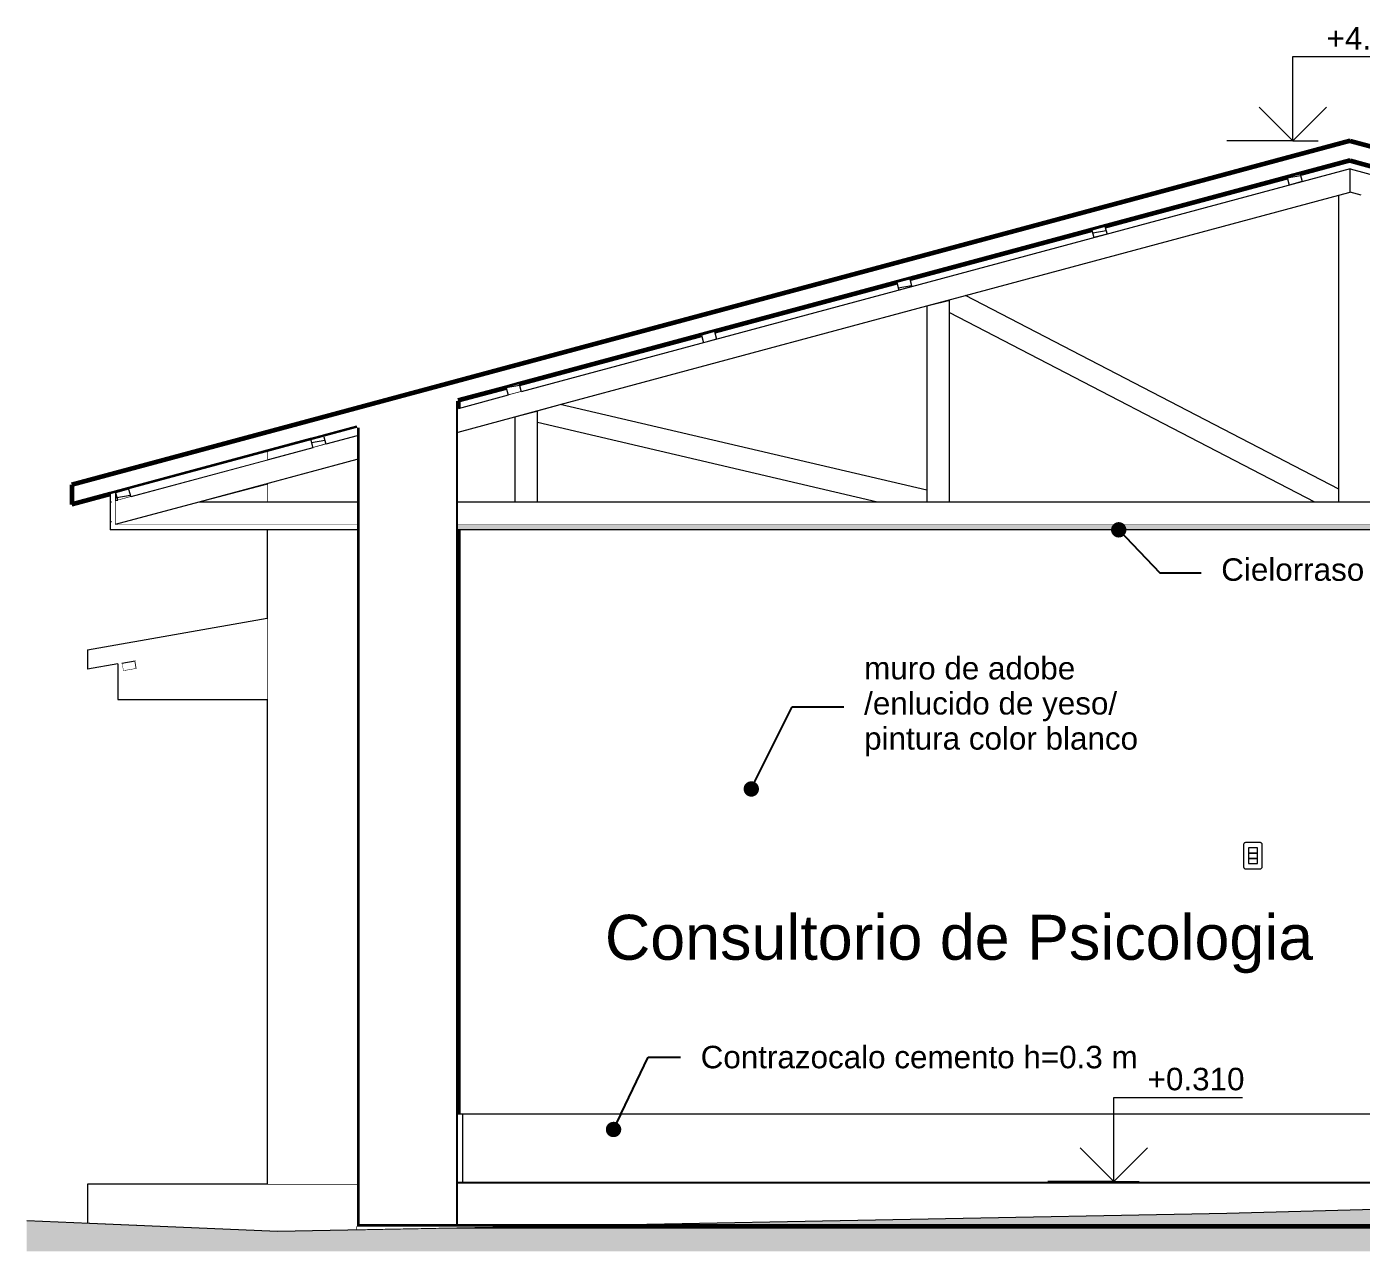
# Model space of a CAD drawing. Header units: metres. Extents: x 48 to 635, y -15 to 39.
# Drawn here: x 450.42 to 456.36, y -14.62 to -9.17 of the extents above; entities that cross this region are included whole.
import ezdxf

# ---------------------------------------------------------------- set-up
doc = ezdxf.new("R2010")
doc.units = ezdxf.units.M
doc.header["$MEASUREMENT"] = 0
doc.linetypes.add('Wipeout_Contour', pattern=[1, 0, -1])
for name, color, linetype in [('Annotation - Label', 7, 'Continuous'), ('Dimensioning - General', 7, 'Continuous'), ('Interior - Furniture', 7, 'Continuous'), ('Interior - Stair & Railing', 7, 'Continuous'), ('Shell - Roof', 7, 'Continuous'), ('Site & Landscape - Terrain', 7, 'Continuous'), ('Structural - Bearing', 7, 'Continuous'), ('TOPO', 7, 'Continuous')]:
    doc.layers.add(name, color=color, linetype=linetype)
doc.styles.add('GENERATED_STYLE_1', font='')
doc.styles.get('GENERATED_STYLE_1').set_extended_font_data('Arial')
doc.dimstyles.new('GENERATED_STYLE__6', dxfattribs={"dimtxt": 0.18, "dimasz": 0.1368, "dimexe": 0.18, "dimexo": 0.0625, "dimgap": 0.09, "dimtad": 0, "dimtih": 1, "dimtoh": 1, "dimdec": 4, "dimzin": 0, "dimdsep": 46, "dimcen": 0.09, "dimadec": 0, "dimazin": 0, "dimtfac": 1, "dimtdec": 4, "dimtmove": 0, "dimatfit": 3, "dimldrblk": 'ARROWHEAD_11', "dimfxl": 1, "dimtolj": 1, "dimtzin": 0, "dimarcsym": 0})
pattern_1 = [(0, (525.86833, -14.62055), (0, 0.08660254), [0, -0.05]), (0, (525.89333, -14.57725), (0, 0.08660254), [0, -0.05])]
pattern_2 = [(10, (525.86833, -14.62055), (-0.007814168, 0.044316348), [])]

# ---------------------------------------------------------------- blocks, each defined once
blk = doc.blocks.new('ARROWHEAD_11')
at = {"color": 0, "linetype": 'Continuous', "lineweight": 0}
blk.add_line((0, 0), (-1, 0), dxfattribs=at)
at = {"color": 0, "linetype": 'Continuous', "lineweight": 0, "const_width": 0.25, "flags": 128}
blk.add_lwpolyline([(-0.125, 0, 1), (0.125, 0, 1)], format="xyb", close=True, dxfattribs=at)

msp = doc.modelspace()

# ---------------------------------------------------------------- linework, layer by layer
at = {"layer": 'Dimensioning - General', "color": 7, "linetype": 'Continuous', "lineweight": 13}
for p, q in [((456.0552, -9.305), (456.6276, -9.305)), ((455.2587, -13.9356), (455.8311, -13.9356))]:
    msp.add_line(p, q, dxfattribs=at)

# ---------------------------------------------------------------- texts
at = {"layer": 'Annotation - Label', "color": 5, "linetype": 'Continuous', "lineweight": 25, "char_height": 0.1, "attachment_point": 4, "style": 'GENERATED_STYLE_1'}
for s, insert in [('\\A1;{\\pql;\\fArial|b0|i0|c0|p34;Cielorraso de triplay}', (455.7363, -11.6025)), ('\\A1;{\\pql;\\fArial|b0|i0|c0|p34;Contrazocalo cemento h=0.3 m}', (453.4193, -13.757))]:
    msp.add_mtext(s, dxfattribs=dict(at, insert=insert))
at = {"layer": 'Annotation - Label', "color": 5, "linetype": 'Continuous', "lineweight": 25, "insert": (454.1469, -12.1974), "char_height": 0.1, "width": 1.233312, "attachment_point": 4, "line_spacing_factor": 0.937018, "style": 'GENERATED_STYLE_1'}
msp.add_mtext('\\A1;{\\pql;\\fArial|b0|i0|c0|p34;muro de adobe /enlucido de yeso/ pintura color blanco}', dxfattribs=at)
at = {"layer": 'Annotation - Label', "color": 7, "linetype": 'Continuous', "lineweight": 13, "insert": (452.9931, -13.1234), "char_height": 0.2, "attachment_point": 1, "style": 'GENERATED_STYLE_1'}
msp.add_mtext('\\A1;{\\pql;\\fArial|b0|i0|c0|p34;Consultorio de Psicologia}', dxfattribs=at)
at = {"layer": 'Dimensioning - General', "color": 5, "lineweight": 25, "char_height": 0.1, "attachment_point": 7, "style": 'GENERATED_STYLE_1'}
for s, insert in [('\\A1;{\\pql;\\fArial|b0|i0|c0|p34;+4.941}', (456.2052, -9.275)), ('\\A1;{\\pql;\\fArial|b0|i0|c0|p34;+0.310}', (455.4087, -13.9056))]:
    msp.add_mtext(s, dxfattribs=dict(at, insert=insert))

# ---------------------------------------------------------------- leaders
at = {"layer": 'Annotation - Label', "color": 151, "linetype": 'Continuous', "lineweight": 20, "true_color": 0x80c2ff, "annotation_type": 0, "has_hookline": 1, "hookline_direction": 0, "text_width": 1.2036}
msp.add_leader([(453.6446, -12.5636), (453.826, -12.1974), (454.0569, -12.1974)], dimstyle='GENERATED_STYLE__6', dxfattribs=at)

# ---------------------------------------------------------------- wipeouts: each hides what was drawn before it
at = {"color": 254, "linetype": 'Wipeout_Contour', "lineweight": 0, "ltscale": 1824.239548}
msp.add_wipeout([(455.8976, -12.8735), (455.8576, -12.8735), (455.8576, -12.8958), (455.8976, -12.8958)], dxfattribs=at).dxf.layer = 'Interior - Furniture'
at = {"color": 254, "linetype": 'Wipeout_Contour', "lineweight": 0, "ltscale": 1805.691647}
msp.add_wipeout([(451.1986, -14.3213), (451.4486, -14.5279), (451.4898, -14.5297), (451.4898, -14.3213)], dxfattribs=at).dxf.layer = 'Site & Landscape - Terrain'
at = {"color": 254, "linetype": 'Wipeout_Contour', "lineweight": 0, "ltscale": 1809.189788}
msp.add_wipeout([(452.3398, -10.8357), (451.8898, -10.9567), (451.8898, -14.5106), (452.3398, -14.5106)], dxfattribs=at).dxf.layer = 'Structural - Bearing'

# ---------------------------------------------------------------- next in the draw order: linework, layer by layer
at = {"layer": 'Interior - Furniture', "color": 55, "linetype": 'Continuous', "lineweight": 13, "true_color": 0xa2a233}
for p, q in [((455.8376, -12.9125), (455.8374, -12.9106)), ((455.8382, -12.9144), (455.8376, -12.9125)), ((455.8391, -12.9161), (455.8382, -12.9144)), ((455.8404, -12.9176), (455.8391, -12.9161)), ((455.8419, -12.9189), (455.8404, -12.9176)), ((455.8436, -12.9198), (455.8419, -12.9189)), ((455.8455, -12.9204), (455.8436, -12.9198)), ((455.8474, -12.9206), (455.8455, -12.9204)), ((455.9074, -12.9206), (455.8474, -12.9206)), ((455.9094, -12.9204), (455.9074, -12.9206)), ((455.9113, -12.9198), (455.9094, -12.9204)), ((455.913, -12.9189), (455.9113, -12.9198)), ((455.9145, -12.9176), (455.913, -12.9189)), ((455.9157, -12.9161), (455.9145, -12.9176)), ((455.9167, -12.9144), (455.9157, -12.9161)), ((455.9172, -12.9125), (455.9167, -12.9144)), ((455.9174, -12.9106), (455.9172, -12.9125))]:
    msp.add_line(p, q, dxfattribs=at)
at = {"layer": 'Structural - Bearing', "color": 7, "linetype": 'Continuous', "lineweight": 60}
for p, q in [((452.3398, -10.8357), (452.3398, -11.3856)), ((451.8898, -10.9567), (451.8898, -11.3856)), ((451.8898, -11.3856), (451.8898, -11.4106)), ((452.3398, -11.3856), (452.3398, -11.4106)), ((451.8898, -11.4106), (451.8898, -14.5106)), ((452.3398, -11.4106), (452.3398, -14.0106)), ((452.3398, -14.5106), (451.8898, -14.5106))]:
    msp.add_line(p, q, dxfattribs=at)
at = {"layer": 'Structural - Bearing', "color": 7, "linetype": 'Continuous', "lineweight": 60, "flags": 128}
msp.add_lwpolyline([(452.3398, -14.0106), (452.3398, -14.3106), (452.3398, -14.5106)], dxfattribs=at)

# ---------------------------------------------------------------- next in the draw order: wipeouts: each hides what was drawn before it
at = {"color": 254, "linetype": 'Wipeout_Contour', "lineweight": 0, "ltscale": 1824.236857}
msp.add_wipeout([(455.8576, -12.8496), (455.8576, -12.872), (455.8976, -12.872), (455.8976, -12.8496)], dxfattribs=at).dxf.layer = 'Interior - Furniture'
at = {"color": 254, "linetype": 'Wipeout_Contour', "lineweight": 0, "ltscale": 1805.799088}
msp.add_wipeout([(450.9968, -14.3213), (451.1377, -14.5144), (451.3745, -14.5247), (451.1513, -14.3213)], dxfattribs=at).dxf.layer = 'Site & Landscape - Terrain'

# ---------------------------------------------------------------- next in the draw order: linework, layer by layer
at = {"layer": 'Interior - Furniture', "color": 55, "linetype": 'Continuous', "lineweight": 13, "true_color": 0xa2a233}
msp.add_line((455.8576, -12.8958), (455.8976, -12.8958), dxfattribs=at)

# ---------------------------------------------------------------- next in the draw order: wipeouts: each hides what was drawn before it
at = {"color": 254, "linetype": 'Wipeout_Contour', "lineweight": 0, "ltscale": 1824.234171}
msp.add_wipeout([(455.8576, -12.8481), (455.8976, -12.8481), (455.8976, -12.8258), (455.8576, -12.8258)], dxfattribs=at).dxf.layer = 'Interior - Furniture'
at = {"color": 254, "linetype": 'Wipeout_Contour', "lineweight": 0, "ltscale": 2738.643078}
msp.add_wipeout([(456.3098, -9.68), (450.6198, -11.2104), (450.6198, -11.2983), (456.3098, -9.7679), (461.9998, -11.2983), (461.9998, -11.2104)], dxfattribs=at).dxf.layer = 'Shell - Roof'
at = {"color": 254, "linetype": 'Wipeout_Contour', "lineweight": 0, "ltscale": 1826.610055}
msp.add_wipeout([(452.3398, -11.3856), (452.3398, -11.4106), (460.6798, -11.4106), (460.6798, -11.3856)], dxfattribs=at).dxf.layer = 'Site & Landscape - Terrain'
at = {"color": 254, "linetype": 'Wipeout_Contour', "lineweight": 0, "ltscale": 1806.185537}
msp.add_wipeout([(451.1513, -14.3213), (451.3745, -14.5247), (451.4486, -14.5279), (451.1986, -14.3213)], dxfattribs=at).dxf.layer = 'Site & Landscape - Terrain'
at = {"color": 254, "linetype": 'Wipeout_Contour', "lineweight": 0, "ltscale": 1807.446757}
msp.add_wipeout([(451.7276, -14.3213), (451.8652, -14.5254), (451.8898, -14.5249), (451.8898, -14.3213)], dxfattribs=at).dxf.layer = 'Site & Landscape - Terrain'
at = {"color": 254, "linetype": 'Wipeout_Contour', "lineweight": 0, "ltscale": 1826.950742}
msp.add_wipeout([(460.6798, -14.5106), (460.6798, -14.3106), (452.3398, -14.3106), (452.3398, -14.5106)], dxfattribs=at).dxf.layer = 'Structural - Bearing'

# ---------------------------------------------------------------- next in the draw order: hatches: boundary and pattern name
at = {"layer": 'Site & Landscape - Terrain', "linetype": 'Continuous', "lineweight": 15, "true_color": 0x93a0c6}
h = msp.add_hatch(dxfattribs=at)
h.set_pattern_fill('Plaster_0002', color=253, style=0, pattern_type=2)
h.set_pattern_definition(pattern_1)
h.paths.add_polyline_path([(452.3398, -11.3856), (452.3398, -11.4106), (460.6798, -11.4106), (460.6798, -11.3856)])

# ---------------------------------------------------------------- next in the draw order: linework, layer by layer
at = {"layer": 'Dimensioning - General', "color": 7, "linetype": 'Continuous', "lineweight": 13}
for p, q in [((456.0552, -9.68), (456.0552, -9.305)), ((456.0552, -9.68), (455.9052, -9.53)), ((456.2052, -9.53), (456.0552, -9.68))]:
    msp.add_line(p, q, dxfattribs=at)
at = {"layer": 'Dimensioning - General', "color": 151, "linetype": 'Continuous', "lineweight": 20, "true_color": 0x80c2ff}
for q in [(455.7616, -9.68), (456.1677, -9.68)]:
    msp.add_line((456.0552, -9.68), q, dxfattribs=at)
at = {"layer": 'Interior - Furniture', "color": 55, "linetype": 'Continuous', "lineweight": 13, "true_color": 0xa2a233}
for p, q in [((455.8374, -12.8106), (455.8376, -12.8086)), ((455.8374, -12.9106), (455.8374, -12.8106)), ((455.8376, -12.8086), (455.8382, -12.8067)), ((455.8382, -12.8067), (455.8391, -12.805)), ((455.8391, -12.805), (455.8404, -12.8035)), ((455.8404, -12.8035), (455.8419, -12.8022)), ((455.8419, -12.8022), (455.8436, -12.8013)), ((455.8436, -12.8013), (455.8455, -12.8007)), ((455.8455, -12.8007), (455.8474, -12.8006)), ((455.8474, -12.8006), (455.9074, -12.8006)), ((455.8976, -12.8258), (455.8576, -12.8258)), ((455.8576, -12.8258), (455.8576, -12.8481)), ((455.8976, -12.8481), (455.8976, -12.8258)), ((455.9074, -12.8006), (455.9094, -12.8007)), ((455.9094, -12.8007), (455.9113, -12.8013)), ((455.9113, -12.8013), (455.913, -12.8022)), ((455.913, -12.8022), (455.9145, -12.8035)), ((455.9145, -12.8035), (455.9157, -12.805)), ((455.9157, -12.805), (455.9167, -12.8067)), ((455.9167, -12.8067), (455.9172, -12.8086)), ((455.9172, -12.8086), (455.9174, -12.8106)), ((455.9174, -12.8106), (455.9174, -12.9106)), ((455.8576, -12.8481), (455.8976, -12.8481)), ((455.8576, -12.8496), (455.8576, -12.872)), ((455.8976, -12.8496), (455.8576, -12.8496)), ((455.8576, -12.872), (455.8976, -12.872)), ((455.8976, -12.8735), (455.8576, -12.8735)), ((455.8576, -12.8735), (455.8576, -12.8958)), ((455.8976, -12.872), (455.8976, -12.8496)), ((455.8976, -12.8958), (455.8976, -12.8735))]:
    msp.add_line(p, q, dxfattribs=at)
at = {"layer": 'Shell - Roof', "color": 7, "linetype": 'Continuous', "lineweight": 60}
for p, q in [((456.3098, -9.68), (450.6198, -11.2104)), ((456.3098, -9.68), (461.9998, -11.2104)), ((456.3098, -9.7679), (452.6114, -10.7626)), ((456.3098, -9.7679), (458.27, -10.2951)), ((452.5535, -10.7782), (452.3398, -10.8357)), ((452.6114, -10.7626), (452.5535, -10.7782)), ((451.8898, -10.9567), (451.7423, -10.9964)), ((451.6844, -11.012), (450.8153, -11.2457)), ((451.7423, -10.9964), (451.6844, -11.012)), ((450.6198, -11.2104), (450.6198, -11.2983)), ((450.7903, -11.2525), (450.6198, -11.2983)), ((450.8153, -11.2457), (450.7903, -11.2525))]:
    msp.add_line(p, q, dxfattribs=at)
at = {"layer": 'Site & Landscape - Terrain', "color": 55, "linetype": 'Continuous', "lineweight": 13, "true_color": 0xa2a233}
for p, q in [((460.6798, -11.3856), (452.3398, -11.3856)), ((460.6798, -11.4106), (452.3398, -11.4106))]:
    msp.add_line(p, q, dxfattribs=at)
at = {"layer": 'Structural - Bearing', "color": 7, "linetype": 'Continuous', "lineweight": 60}
for p, q in [((452.3598, -14.3106), (452.3398, -14.3106)), ((456.5198, -14.3106), (452.3598, -14.3106)), ((460.6798, -14.5106), (452.3398, -14.5106))]:
    msp.add_line(p, q, dxfattribs=at)

# ---------------------------------------------------------------- next in the draw order: wipeouts: each hides what was drawn before it
at = {"color": 254, "linetype": 'Wipeout_Contour', "lineweight": 0, "ltscale": 1804.74768}
msp.add_wipeout([(450.6898, -14.3213), (450.6898, -14.4948), (451.1377, -14.5144), (450.9968, -14.3213)], dxfattribs=at).dxf.layer = 'Site & Landscape - Terrain'
at = {"color": 254, "linetype": 'Wipeout_Contour', "lineweight": 0, "ltscale": 2260.022674}
msp.add_wipeout([(451.4898, -14.5297), (451.536, -14.5317), (451.8652, -14.5254), (451.7276, -14.3213), (451.4898, -14.3213)], dxfattribs=at).dxf.layer = 'Site & Landscape - Terrain'

# ---------------------------------------------------------------- next in the draw order: linework, layer by layer
at = {"layer": 'Site & Landscape - Terrain', "color": 7, "linetype": 'Continuous', "lineweight": 13}
for p, q in [((450.6898, -14.3213), (450.6898, -14.4948)), ((451.8898, -14.5249), (451.8898, -14.5106))]:
    msp.add_line(p, q, dxfattribs=at)
at = {"layer": 'Site & Landscape - Terrain', "color": 55, "linetype": 'Continuous', "lineweight": 13, "true_color": 0xa2a233, "flags": 128}
msp.add_lwpolyline([(451.8898, -14.3213), (451.7276, -14.3213), (451.4898, -14.3213), (451.1986, -14.3213), (451.1513, -14.3213), (450.9968, -14.3213), (450.6898, -14.3213)], dxfattribs=at)

# ---------------------------------------------------------------- next in the draw order: wipeouts: each hides what was drawn before it
at = {"color": 254, "linetype": 'Wipeout_Contour', "lineweight": 0, "ltscale": 1824.680029}
msp.add_wipeout([(456.039, -9.8769), (456.097, -9.8614), (456.0879, -9.8276), (456.0299, -9.8431)], dxfattribs=at).dxf.layer = 'Interior - Furniture'
at = {"color": 254, "linetype": 'Wipeout_Contour', "lineweight": 0, "ltscale": 1834.457326}
msp.add_wipeout([(456.3098, -9.8041), (456.3098, -9.9077), (460.6798, -11.0831), (460.6798, -10.9795)], dxfattribs=at).dxf.layer = 'Interior - Furniture'
at = {"color": 254, "linetype": 'Wipeout_Contour', "lineweight": 0, "ltscale": 1817.770287}
msp.add_wipeout([(454.3008, -10.3445), (454.3587, -10.3289), (454.3497, -10.2951), (454.2917, -10.3107)], dxfattribs=at).dxf.layer = 'Interior - Furniture'
at = {"color": 254, "linetype": 'Wipeout_Contour', "lineweight": 0, "ltscale": 1810.862806}
msp.add_wipeout([(452.5626, -10.812), (452.6205, -10.7964), (452.6114, -10.7626), (452.5535, -10.7782)], dxfattribs=at).dxf.layer = 'Interior - Furniture'
at = {"color": 254, "linetype": 'Wipeout_Contour', "lineweight": 0, "ltscale": 1818.643181}
msp.add_wipeout([(452.3598, -14.0106), (452.3598, -14.3106), (456.5198, -14.3106), (456.5198, -14.0106)], dxfattribs=at).dxf.layer = 'Interior - Stair & Railing'
at = {"color": 254, "linetype": 'Wipeout_Contour', "lineweight": 0, "ltscale": 1366.115221}
msp.add_wipeout([(454.5261, -11.2856), (456.1511, -11.2856), (454.5261, -10.4438)], dxfattribs=at).dxf.layer = 'Structural - Bearing'
at = {"color": 254, "linetype": 'Wipeout_Contour', "lineweight": 0, "ltscale": 1810.415828}
msp.add_wipeout([(452.3398, -10.9755), (452.3398, -11.2856), (452.5924, -11.2856), (452.5924, -10.9076)], dxfattribs=at).dxf.layer = 'Structural - Bearing'
at = {"color": 254, "linetype": 'Wipeout_Contour', "lineweight": 0, "ltscale": 3614.4224}
msp.add_wipeout([(451.4898, -11.1006), (451.8898, -10.993), (451.8898, -10.9567), (451.7423, -10.9964), (451.7514, -11.0302), (451.6935, -11.0458), (451.6844, -11.012), (451.4898, -11.0643)], dxfattribs=at).dxf.layer = 'Structural - Bearing'
at = {"color": 254, "linetype": 'Wipeout_Contour', "lineweight": 0, "ltscale": 1360.516642}
msp.add_wipeout([(452.6924, -10.932), (452.6924, -11.2856), (454.2062, -11.2856)], dxfattribs=at).dxf.layer = 'Structural - Bearing'

# ---------------------------------------------------------------- next in the draw order: hatches: boundary and pattern name
at = {"layer": 'Interior - Furniture', "linetype": 'Continuous', "lineweight": 13, "true_color": 0xbf927d}
h = msp.add_hatch(dxfattribs=at)
h.set_pattern_fill('Wood_0002', color=33, style=0, pattern_type=2)
h.set_pattern_definition(pattern_2)
h.paths.add_polyline_path([(456.039, -9.8769), (456.097, -9.8614), (456.0879, -9.8276), (456.0299, -9.8431)])
h = msp.add_hatch(dxfattribs=at)
h.set_pattern_fill('Wood_0002', color=33, style=0, pattern_type=2)
h.set_pattern_definition(pattern_2)
h.paths.add_polyline_path([(454.3008, -10.3445), (454.3587, -10.3289), (454.3497, -10.2951), (454.2917, -10.3107)])
h = msp.add_hatch(dxfattribs=at)
h.set_pattern_fill('Wood_0002', color=33, style=0, pattern_type=2)
h.set_pattern_definition(pattern_2)
h.paths.add_polyline_path([(452.5626, -10.812), (452.6205, -10.7964), (452.6114, -10.7626), (452.5535, -10.7782)])

# ---------------------------------------------------------------- next in the draw order: linework, layer by layer
at = {"layer": 'Dimensioning - General', "color": 7, "linetype": 'Continuous', "lineweight": 13}
for p, q in [((455.2587, -14.3106), (455.2587, -13.9356)), ((455.2587, -14.3106), (455.1087, -14.1606)), ((455.4087, -14.1606), (455.2587, -14.3106))]:
    msp.add_line(p, q, dxfattribs=at)
at = {"layer": 'Dimensioning - General', "color": 151, "linetype": 'Continuous', "lineweight": 20, "true_color": 0x80c2ff}
for q in [(454.9651, -14.3106), (455.3712, -14.3106)]:
    msp.add_line((455.2587, -14.3106), q, dxfattribs=at)
at = {"layer": 'Interior - Furniture', "color": 104, "linetype": 'Continuous', "lineweight": 20, "true_color": 0x029e21}
for p, q in [((456.0879, -9.8276), (456.0299, -9.8431)), ((456.0299, -9.8431), (456.039, -9.8769)), ((456.0879, -9.8276), (456.097, -9.8614)), ((456.097, -9.8614), (456.039, -9.8769)), ((454.3497, -10.2951), (454.2917, -10.3107)), ((454.2917, -10.3107), (454.3008, -10.3445)), ((454.3587, -10.3289), (454.3008, -10.3445)), ((454.3497, -10.2951), (454.3587, -10.3289)), ((452.5535, -10.7782), (452.5626, -10.812)), ((452.6205, -10.7964), (452.5626, -10.812)), ((452.6114, -10.7626), (452.6205, -10.7964))]:
    msp.add_line(p, q, dxfattribs=at)
at = {"layer": 'Interior - Stair & Railing', "color": 171, "linetype": 'Continuous', "lineweight": 13}
msp.add_line((456.5198, -14.0106), (452.3598, -14.0106), dxfattribs=at)

# ---------------------------------------------------------------- next in the draw order: leaders
at = {"layer": 'Annotation - Label', "color": 151, "linetype": 'Continuous', "lineweight": 20, "true_color": 0x80c2ff, "annotation_type": 0, "has_hookline": 1, "hookline_direction": 0, "text_width": 1.9275}
msp.add_leader([(453.0315, -14.0786), (453.1852, -13.757), (453.3293, -13.757)], dimstyle='GENERATED_STYLE__6', dxfattribs=at)

# ---------------------------------------------------------------- next in the draw order: wipeouts: each hides what was drawn before it
at = {"color": 254, "linetype": 'Wipeout_Contour', "lineweight": 0, "ltscale": 1807.409921}
msp.add_wipeout([(451.6935, -11.0458), (451.7514, -11.0302), (451.7423, -10.9964), (451.6844, -11.012)], dxfattribs=at).dxf.layer = 'Interior - Furniture'
at = {"color": 254, "linetype": 'Wipeout_Contour', "lineweight": 0, "ltscale": 1826.603843}
msp.add_wipeout([(460.6798, -11.2856), (452.3398, -11.2856), (452.3398, -11.3856), (460.6798, -11.3856)], dxfattribs=at).dxf.layer = 'Interior - Furniture'
at = {"color": 254, "linetype": 'Wipeout_Contour', "lineweight": 0, "ltscale": 1366.97796}
msp.add_wipeout([(454.5977, -10.3682), (456.2598, -11.2292), (456.2598, -9.9211)], dxfattribs=at).dxf.layer = 'Structural - Bearing'
at = {"color": 254, "linetype": 'Wipeout_Contour', "lineweight": 0, "ltscale": 1361.536146}
msp.add_wipeout([(454.4261, -10.4143), (452.7946, -10.8532), (454.4261, -11.2342)], dxfattribs=at).dxf.layer = 'Structural - Bearing'
at = {"color": 254, "linetype": 'Wipeout_Contour', "lineweight": 0, "ltscale": 1807.331463}
msp.add_wipeout([(451.4898, -11.2041), (451.4898, -11.2856), (451.8898, -11.2856), (451.8898, -11.0965)], dxfattribs=at).dxf.layer = 'Structural - Bearing'
at = {"color": 254, "linetype": 'Wipeout_Contour', "lineweight": 0, "ltscale": 1807.502851}
msp.add_wipeout([(451.8898, -11.4106), (451.4898, -11.4106), (451.4898, -14.3213), (451.8898, -14.3213)], dxfattribs=at).dxf.layer = 'Structural - Bearing'
at = {"color": 254, "linetype": 'Wipeout_Contour', "lineweight": 0, "ltscale": 1357.599702}
msp.add_wipeout([(452.6367, -14.5106), (451.8898, -14.5106), (451.8898, -14.5249)], dxfattribs=at).dxf.layer = 'Structural - Bearing'

# ---------------------------------------------------------------- next in the draw order: hatches: boundary and pattern name
at = {"layer": 'Interior - Furniture', "linetype": 'Continuous', "lineweight": 13, "true_color": 0xbf927d}
h = msp.add_hatch(dxfattribs=at)
h.set_pattern_fill('Wood_0002', color=33, style=0, pattern_type=2)
h.set_pattern_definition(pattern_2)
h.paths.add_polyline_path([(451.6935, -11.0458), (451.7514, -11.0302), (451.7423, -10.9964), (451.6844, -11.012)])

# ---------------------------------------------------------------- next in the draw order: linework, layer by layer
at = {"layer": 'Interior - Furniture', "color": 104, "linetype": 'Continuous', "lineweight": 20, "true_color": 0x029e21}
for p, q in [((451.6844, -11.012), (451.6935, -11.0458)), ((451.7514, -11.0302), (451.6935, -11.0458)), ((451.7423, -10.9964), (451.7514, -11.0302))]:
    msp.add_line(p, q, dxfattribs=at)
at = {"layer": 'Structural - Bearing', "color": 251, "linetype": 'Continuous', "lineweight": 20, "true_color": 0x6a6a6a}
for p, q in [((451.4898, -11.0643), (451.4898, -11.1006)), ((451.4898, -11.2041), (451.4898, -11.2856)), ((451.4898, -11.4106), (451.4898, -14.3213))]:
    msp.add_line(p, q, dxfattribs=at)

# ---------------------------------------------------------------- next in the draw order: leaders
at = {"layer": 'Annotation - Label', "color": 151, "linetype": 'Continuous', "lineweight": 20, "true_color": 0x80c2ff, "annotation_type": 0, "has_hookline": 1, "hookline_direction": 0, "text_width": 1.2329}
msp.add_leader([(455.2801, -11.4106), (455.4634, -11.6025), (455.6463, -11.6025)], dimstyle='GENERATED_STYLE__6', dxfattribs=at)

# ---------------------------------------------------------------- next in the draw order: wipeouts: each hides what was drawn before it
at = {"color": 254, "linetype": 'Wipeout_Contour', "lineweight": 0, "ltscale": 2282.142481}
msp.add_wipeout([(456.3098, -9.9077), (456.2598, -9.9211), (456.2598, -11.2856), (456.3598, -11.2856), (456.3598, -9.9211)], dxfattribs=at).dxf.layer = 'Interior - Furniture'
at = {"color": 254, "linetype": 'Wipeout_Contour', "lineweight": 0, "ltscale": 1821.224877}
msp.add_wipeout([(455.1699, -10.1107), (455.2279, -10.0951), (455.2188, -10.0613), (455.1608, -10.0769)], dxfattribs=at).dxf.layer = 'Interior - Furniture'
at = {"color": 254, "linetype": 'Wipeout_Contour', "lineweight": 0, "ltscale": 1814.316262}
msp.add_wipeout([(453.4317, -10.5782), (453.4896, -10.5627), (453.4805, -10.5289), (453.4226, -10.5444)], dxfattribs=at).dxf.layer = 'Interior - Furniture'
at = {"color": 254, "linetype": 'Wipeout_Contour', "lineweight": 0, "ltscale": 1810.286959}
msp.add_wipeout([(452.3398, -14.0106), (452.3398, -14.3106), (452.3598, -14.3106), (452.3598, -14.0106)], dxfattribs=at).dxf.layer = 'Interior - Stair & Railing'

# ---------------------------------------------------------------- next in the draw order: hatches: boundary and pattern name
at = {"layer": 'Interior - Furniture', "linetype": 'Continuous', "lineweight": 13, "true_color": 0xbf927d}
h = msp.add_hatch(dxfattribs=at)
h.set_pattern_fill('Wood_0002', color=33, style=0, pattern_type=2)
h.set_pattern_definition(pattern_2)
h.paths.add_polyline_path([(455.1699, -10.1107), (455.2279, -10.0951), (455.2188, -10.0613), (455.1608, -10.0769)])
h = msp.add_hatch(dxfattribs=at)
h.set_pattern_fill('Wood_0002', color=33, style=0, pattern_type=2)
h.set_pattern_definition(pattern_2)
h.paths.add_polyline_path([(453.4317, -10.5782), (453.4896, -10.5627), (453.4805, -10.5289), (453.4226, -10.5444)])
at = {"layer": 'TOPO', "linetype": 'Continuous', "lineweight": 0, "true_color": 0x353329}
msp.add_hatch(color=250, dxfattribs=at).paths.add_polyline_path([(450.4193, -14.6206), (469.0381, -14.6206), (469.0381, -14.3247), (468.6179, -14.4517), (468.486, -14.4451), (468.3842, -14.4405), (466.5895, -14.2869), (465.2845, -14.3512), (464.4461, -14.3465), (457.2427, -14.4105), (455.7618, -14.4504), (451.536, -14.5317), (450.4193, -14.4831)])

# ---------------------------------------------------------------- next in the draw order: linework, layer by layer
at = {"layer": 'Interior - Furniture', "color": 104, "linetype": 'Continuous', "lineweight": 20, "true_color": 0x029e21}
for p, q in [((455.2188, -10.0613), (455.1608, -10.0769)), ((455.1608, -10.0769), (455.1699, -10.1107)), ((455.2279, -10.0951), (455.1699, -10.1107)), ((455.2188, -10.0613), (455.2279, -10.0951)), ((453.4805, -10.5289), (453.4226, -10.5444)), ((453.4226, -10.5444), (453.4317, -10.5782)), ((453.4896, -10.5627), (453.4317, -10.5782)), ((453.4805, -10.5289), (453.4896, -10.5627))]:
    msp.add_line(p, q, dxfattribs=at)
at = {"layer": 'Interior - Stair & Railing', "color": 171, "linetype": 'Continuous', "lineweight": 13}
for q in [(452.3398, -14.0106), (452.3598, -14.3106)]:
    msp.add_line((452.3598, -14.0106), q, dxfattribs=at)
at = {"layer": 'TOPO', "color": 55, "linetype": 'Continuous', "lineweight": 13, "true_color": 0xa2a233, "flags": 128}
msp.add_lwpolyline([(450.4193, -14.4831), (451.536, -14.5317), (455.7618, -14.4504), (457.2427, -14.4105), (464.4461, -14.3465), (465.2845, -14.3512), (466.5895, -14.2869), (468.3842, -14.4405), (468.486, -14.4451), (468.6179, -14.4517), (469.0381, -14.3247)], dxfattribs=at)

# ---------------------------------------------------------------- next in the draw order: wipeouts: each hides what was drawn before it
at = {"color": 254, "linetype": 'Wipeout_Contour', "lineweight": 0, "ltscale": 3610.242762}
msp.add_wipeout([(450.6898, -11.945), (450.6898, -12.0312), (450.8433, -12.0041), (450.8433, -12.004), (450.9024, -11.9936), (450.9024, -11.9937), (451.4898, -11.89), (451.4898, -11.8039)], dxfattribs=at).dxf.layer = 'Shell - Roof'
at = {"color": 254, "linetype": 'Wipeout_Contour', "lineweight": 0, "ltscale": 1354.101278}
msp.add_wipeout([(451.4898, -11.2041), (451.1871, -11.2856), (451.4898, -11.2856)], dxfattribs=at).dxf.layer = 'Site & Landscape - Terrain'
at = {"color": 254, "linetype": 'Wipeout_Contour', "lineweight": 0, "ltscale": 1805.986977}
msp.add_wipeout([(450.8153, -11.3856), (450.8153, -11.4106), (451.8898, -11.4106), (451.8898, -11.3856)], dxfattribs=at).dxf.layer = 'Site & Landscape - Terrain'

# ---------------------------------------------------------------- next in the draw order: hatches: boundary and pattern name
at = {"layer": 'Site & Landscape - Terrain', "linetype": 'Continuous', "lineweight": 15, "true_color": 0x93a0c6}
h = msp.add_hatch(dxfattribs=at)
h.set_pattern_fill('Plaster_0002', color=253, style=0, pattern_type=2)
h.set_pattern_definition(pattern_1)
h.paths.add_polyline_path([(450.8153, -11.3856), (450.8153, -11.4106), (451.8898, -11.4106), (451.8898, -11.3856)])

# ---------------------------------------------------------------- next in the draw order: linework, layer by layer
at = {"layer": 'Shell - Roof', "color": 23, "linetype": 'Continuous', "lineweight": 13, "true_color": 0xbf8080}
for p, q in [((450.6898, -11.945), (451.4898, -11.8039)), ((450.6898, -11.945), (450.6898, -12.0312)), ((450.8244, -12.0074), (450.6898, -12.0312))]:
    msp.add_line(p, q, dxfattribs=at)
at = {"layer": 'Site & Landscape - Terrain', "color": 55, "linetype": 'Continuous', "lineweight": 13, "true_color": 0xa2a233}
for p, q in [((451.8898, -11.3856), (450.8153, -11.3856)), ((451.8898, -11.4106), (450.8153, -11.4106))]:
    msp.add_line(p, q, dxfattribs=at)

# ---------------------------------------------------------------- next in the draw order: wipeouts: each hides what was drawn before it
at = {"color": 254, "linetype": 'Wipeout_Contour', "lineweight": 0, "ltscale": 1817.776878}
msp.add_wipeout([(452.3398, -10.8719), (452.3398, -10.9755), (456.3098, -9.9077), (456.3098, -9.8041)], dxfattribs=at).dxf.layer = 'Interior - Furniture'
at = {"color": 254, "linetype": 'Wipeout_Contour', "lineweight": 0, "ltscale": 3610.960173}
msp.add_wipeout([(450.8153, -11.282), (450.8244, -11.2796), (450.8153, -11.2458), (450.8732, -11.2302), (450.8823, -11.264), (451.4898, -11.1006), (451.4898, -11.0643), (450.8153, -11.2457)], dxfattribs=at).dxf.layer = 'Site & Landscape - Terrain'

# ---------------------------------------------------------------- next in the draw order: linework, layer by layer
at = {"layer": 'Interior - Furniture', "color": 134, "linetype": 'Continuous', "lineweight": 18}
for p, q in [((456.3098, -9.9077), (456.3098, -9.8041)), ((456.3098, -9.8041), (459.13, -10.5627)), ((456.2598, -9.9211), (456.3098, -9.9077)), ((456.3598, -9.9211), (456.3098, -9.9077)), ((452.5626, -10.812), (452.3398, -10.8719))]:
    msp.add_line(p, q, dxfattribs=at)

# ---------------------------------------------------------------- next in the draw order: wipeouts: each hides what was drawn before it
at = {"color": 254, "linetype": 'Wipeout_Contour', "lineweight": 0, "ltscale": 1818.424464}
msp.add_wipeout([(454.4261, -11.2856), (454.5261, -11.2856), (454.5261, -10.3874), (454.4261, -10.4143)], dxfattribs=at).dxf.layer = 'Interior - Furniture'
at = {"color": 254, "linetype": 'Wipeout_Contour', "lineweight": 0, "ltscale": 1811.115723}
msp.add_wipeout([(452.5924, -11.2856), (452.6924, -11.2856), (452.6924, -10.8807), (452.5924, -10.9076)], dxfattribs=at).dxf.layer = 'Interior - Furniture'
at = {"color": 254, "linetype": 'Wipeout_Contour', "lineweight": 0, "ltscale": 1804.144596}
msp.add_wipeout([(450.8494, -12.0385), (450.9085, -12.0281), (450.9024, -11.9936), (450.8433, -12.004)], dxfattribs=at).dxf.layer = 'Interior - Furniture'
at = {"color": 254, "linetype": 'Wipeout_Contour', "lineweight": 0, "ltscale": 1803.782612}
msp.add_wipeout([(450.7903, -11.2525), (450.7903, -11.4106), (450.8153, -11.4106), (450.8153, -11.2457)], dxfattribs=at).dxf.layer = 'Site & Landscape - Terrain'

# ---------------------------------------------------------------- next in the draw order: hatches: boundary and pattern name
at = {"layer": 'Site & Landscape - Terrain', "linetype": 'Continuous', "lineweight": 15, "true_color": 0x93a0c6}
h = msp.add_hatch(dxfattribs=at)
h.set_pattern_fill('Plaster_0002', color=253, style=0, pattern_type=2)
h.set_pattern_definition(pattern_1)
h.paths.add_polyline_path([(450.7903, -11.2525), (450.7903, -11.4106), (450.8153, -11.4106), (450.8153, -11.2457)])

# ---------------------------------------------------------------- next in the draw order: linework, layer by layer
at = {"layer": 'Interior - Furniture', "color": 134, "linetype": 'Continuous', "lineweight": 18}
for p, q in [((452.3398, -10.9755), (452.5924, -10.9076)), ((452.5924, -10.9076), (452.5924, -11.2856)), ((452.3398, -11.2856), (452.5924, -11.2856))]:
    msp.add_line(p, q, dxfattribs=at)
at = {"layer": 'Interior - Furniture', "color": 104, "linetype": 'Continuous', "lineweight": 13, "true_color": 0x029e21}
for p, q in [((450.8433, -12.004), (450.9024, -11.9936)), ((450.9085, -12.0281), (450.9024, -11.9936)), ((450.8494, -12.0385), (450.8433, -12.004)), ((450.8494, -12.0385), (450.9085, -12.0281))]:
    msp.add_line(p, q, dxfattribs=at)
at = {"layer": 'Site & Landscape - Terrain', "color": 55, "linetype": 'Continuous', "lineweight": 13, "true_color": 0xa2a233}
for p, q in [((450.7903, -11.2525), (450.7903, -11.4106)), ((450.8153, -11.2457), (450.8153, -11.3856)), ((450.8153, -11.4106), (450.7903, -11.4106))]:
    msp.add_line(p, q, dxfattribs=at)

# ---------------------------------------------------------------- next in the draw order: wipeouts: each hides what was drawn before it
at = {"color": 254, "linetype": 'Wipeout_Contour', "lineweight": 0, "ltscale": 2733.119768}
msp.add_wipeout([(454.5261, -10.4438), (456.1511, -11.2856), (456.2598, -11.2856), (456.2598, -11.2292), (454.5977, -10.3682), (454.5261, -10.3874)], dxfattribs=at).dxf.layer = 'Interior - Furniture'
at = {"color": 254, "linetype": 'Wipeout_Contour', "lineweight": 0, "ltscale": 2722.122469}
msp.add_wipeout([(452.7946, -10.8532), (452.6924, -10.8807), (452.6924, -10.932), (454.2062, -11.2856), (454.4261, -11.2856), (454.4261, -11.2342)], dxfattribs=at).dxf.layer = 'Interior - Furniture'

# ---------------------------------------------------------------- next in the draw order: linework, layer by layer
at = {"layer": 'Interior - Furniture', "color": 134, "linetype": 'Continuous', "lineweight": 18}
for p, q in [((456.3098, -9.8041), (452.6205, -10.7964)), ((454.5977, -10.3682), (456.2598, -9.9211)), ((456.2598, -11.2292), (456.2598, -9.9211)), ((454.4261, -10.4143), (454.5977, -10.3682)), ((454.5261, -10.4438), (454.5261, -10.3874)), ((456.2598, -11.2292), (454.5977, -10.3682)), ((452.7946, -10.8532), (454.4261, -10.4143)), ((454.4261, -10.4143), (454.4261, -11.2342)), ((454.5261, -11.2856), (454.5261, -10.4438)), ((454.5261, -10.4438), (456.1511, -11.2856)), ((452.5924, -10.9076), (452.7946, -10.8532)), ((454.4261, -11.2342), (452.7946, -10.8532)), ((452.6924, -10.932), (452.6924, -10.8807)), ((452.6924, -11.2856), (452.6924, -10.932)), ((452.6924, -10.932), (454.2062, -11.2856)), ((452.5924, -11.2856), (452.6924, -11.2856)), ((452.6924, -11.2856), (454.2062, -11.2856)), ((454.2062, -11.2856), (454.5261, -11.2856)), ((454.4261, -11.2342), (454.4261, -11.2856)), ((454.5261, -11.2856), (456.1511, -11.2856)), ((456.1511, -11.2856), (456.4685, -11.2856)), ((456.2598, -11.2856), (456.2598, -11.2292))]:
    msp.add_line(p, q, dxfattribs=at)

# ---------------------------------------------------------------- next in the draw order: wipeouts: each hides what was drawn before it
at = {"color": 254, "linetype": 'Wipeout_Contour', "lineweight": 0, "ltscale": 1803.957612}
msp.add_wipeout([(450.8244, -11.2796), (450.8823, -11.264), (450.8732, -11.2302), (450.8153, -11.2458)], dxfattribs=at).dxf.layer = 'Interior - Furniture'
at = {"color": 254, "linetype": 'Wipeout_Contour', "lineweight": 0, "ltscale": 3611.114187}
msp.add_wipeout([(450.8244, -12.1661), (451.4898, -12.1661), (451.4898, -11.89), (450.9024, -11.9937), (450.9085, -12.0281), (450.8494, -12.0385), (450.8433, -12.0041), (450.8244, -12.0074)], dxfattribs=at).dxf.layer = 'Site & Landscape - Terrain'

# ---------------------------------------------------------------- next in the draw order: hatches: boundary and pattern name
at = {"layer": 'Interior - Furniture', "linetype": 'Continuous', "lineweight": 13, "true_color": 0xbf927d}
h = msp.add_hatch(dxfattribs=at)
h.set_pattern_fill('Wood_0002', color=33, style=0, pattern_type=2)
h.set_pattern_definition(pattern_2)
h.paths.add_polyline_path([(450.8244, -11.2796), (450.8823, -11.264), (450.8732, -11.2302), (450.8153, -11.2458)])

# ---------------------------------------------------------------- next in the draw order: linework, layer by layer
at = {"layer": 'Interior - Furniture', "color": 104, "linetype": 'Continuous', "lineweight": 20, "true_color": 0x029e21}
for p, q in [((450.8732, -11.2302), (450.8153, -11.2458)), ((450.8153, -11.2458), (450.8244, -11.2796)), ((450.8823, -11.264), (450.8244, -11.2796)), ((450.8732, -11.2302), (450.8823, -11.264))]:
    msp.add_line(p, q, dxfattribs=at)
at = {"layer": 'Site & Landscape - Terrain', "color": 7, "linetype": 'Continuous', "lineweight": 13}
for p, q in [((450.8244, -12.0074), (450.8244, -12.1661)), ((450.8244, -12.1661), (451.4898, -12.1661))]:
    msp.add_line(p, q, dxfattribs=at)

# ---------------------------------------------------------------- next in the draw order: wipeouts: each hides what was drawn before it
at = {"color": 254, "linetype": 'Wipeout_Contour', "lineweight": 0, "ltscale": 1806.006471}
msp.add_wipeout([(451.1871, -11.2856), (450.8153, -11.3856), (451.8898, -11.3856), (451.8898, -11.2856)], dxfattribs=at).dxf.layer = 'Interior - Furniture'

# ---------------------------------------------------------------- next in the draw order: wipeouts: each hides what was drawn before it
at = {"color": 254, "linetype": 'Wipeout_Contour', "lineweight": 0, "ltscale": 1805.965696}
msp.add_wipeout([(450.8153, -11.3856), (451.8898, -11.0965), (451.8898, -10.993), (450.8153, -11.282)], dxfattribs=at).dxf.layer = 'Interior - Furniture'

# ---------------------------------------------------------------- next in the draw order: linework, layer by layer
at = {"layer": 'Interior - Furniture', "color": 134, "linetype": 'Continuous', "lineweight": 18}
for p, q in [((451.6935, -11.0458), (450.8823, -11.264)), ((451.8898, -10.993), (451.7514, -11.0302)), ((451.1871, -11.2856), (451.8898, -11.0965)), ((450.8244, -11.2796), (450.8153, -11.282)), ((450.8153, -11.3856), (451.1871, -11.2856)), ((451.1871, -11.2856), (451.8898, -11.2856))]:
    msp.add_line(p, q, dxfattribs=at)

doc.saveas('drawing.dxf')
